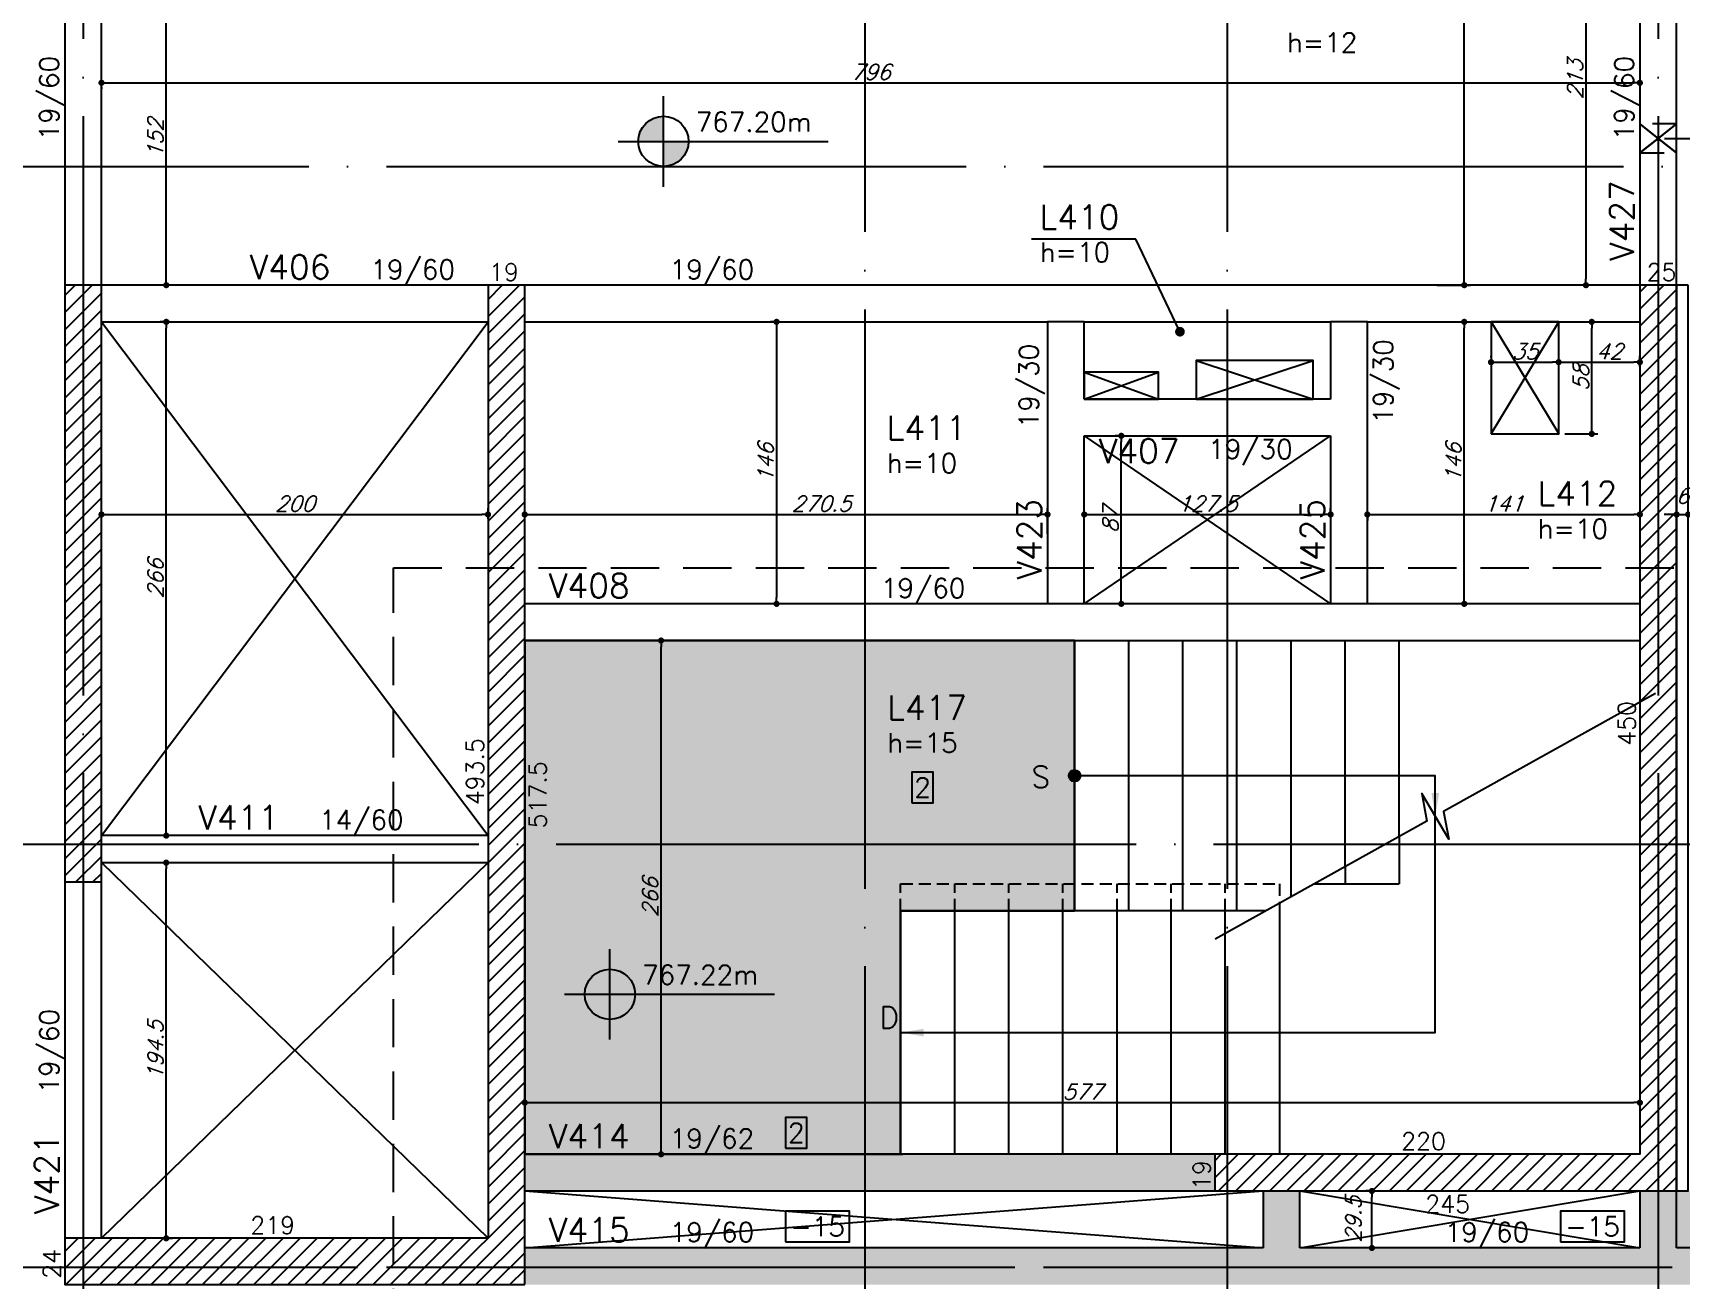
# Model space of a CAD drawing. Header units: millimetres. Extents: x -4122 to 5523, y -2094 to 2406.
# Drawn here: x -235 to 617, y -21 to 624 of the extents above; entities that cross this region are included whole.
import ezdxf
from ezdxf import colors
from ezdxf.entities.mleader import LeaderData, LeaderLine
from ezdxf.enums import TextEntityAlignment as Align
from ezdxf.math import Vec2, Vec3

# ---------------------------------------------------------------- set-up
doc = ezdxf.new("R2010")
doc.units = ezdxf.units.MM
doc.header["$LTSCALE"] = 50
for name, pattern in [('DASHED', [0.75, 0.5, -0.25]), ('EIXO', [6.8, 6, -0.4, 0, -0.4]), ('HIDDEN', [0.375, 0.25, -0.125])]:
    doc.linetypes.add(name, pattern=pattern)
for name, color, linetype in [('F-AUX', 2, 'Continuous'), ('F-AUX-RED', 1, 'Continuous'), ('F-COTAS', 106, 'Continuous'), ('F-COTAS-FUROS', 50, 'Continuous'), ('F-DESNIVEL-1', 254, 'Continuous'), ('F-EIXO', 12, 'EIXO'), ('F-ESC-PROJ', 1, 'Continuous'), ('F-ESCADAS', 2, 'Continuous'), ('F-FURO-PAREDE', 2, 'HIDDEN'), ('F-LAJES', 3, 'Continuous'), ('F-LAJES-DIM', 2, 'Continuous'), ('F-LAJES-NOME', 4, 'Continuous'), ('F-NÍVEL-PLANTA', 2, 'Continuous'), ('F-PILARES-DIM', 172, 'Continuous'), ('F-PILARES-HACH', 174, 'Continuous'), ('F-PILARES-M', 170, 'Continuous'), ('F-PILARES-S', 170, 'Continuous'), ('F-PILARES-V', 170, 'Continuous'), ('F-TEXTO', 6, 'Continuous'), ('F-TEXTO-YELLOW', 2, 'Continuous'), ('F-VIGAS', 3, 'Continuous'), ('F-VIGAS-DIM', 2, 'Continuous'), ('F-VIGAS-NOME', 4, 'Continuous'), ('F-VÃO', 1, 'Continuous')]:
    doc.layers.add(name, color=color, linetype=linetype)
doc.layers.add('F-DESNIVEL-3', color=7, linetype='Continuous', true_color=0xd5c7ff)
doc.layers.add('F-DESNIVEL-5', color=7, linetype='Continuous', true_color=0xadd6ff)
doc.styles.add('5385-ARQ-PB-BAS-PLA-TER-TORRE-A-106-TXT$0$R60-75', font='simplex.shx', dxfattribs={"height": 0.1125})
doc.styles.add('CP-TEXT-INCL', font='simplex.shx', dxfattribs={"oblique": 20})
doc.styles.add('MCP', font='simplex.shx')
doc.styles.add('ROMANS', font='simplex.shx')
doc.styles.get("Standard").update_dxf_attribs({"font": 'txt.shx'})
doc.dimstyles.new('CP-COTAS-50', dxfattribs={"dimscale": 0.64, "dimtxt": 12.5, "dimasz": 5, "dimexe": 5, "dimexo": 5, "dimgap": 2.5, "dimtad": 1, "dimdec": 1, "dimdsep": 46, "dimtxsty": 'CP-TEXT-INCL', "dimblk1": 'DOT', "dimblk2": 'DOT', "dimsah": 1, "dimcen": 9, "dimclrd": 256, "dimclre": 256, "dimclrt": 256, "dimadec": 0, "dimazin": 0, "dimtfac": 1, "dimtdec": 1, "dimtmove": 2, "dimatfit": 3, "dimldrblk": 'DOT', "dimfxl": 0, "dimtolj": 1, "dimarcsym": 0})
pattern_1 = [(45, (0, 0), (-4.419417, 4.419417), [])]

# ---------------------------------------------------------------- blocks, each defined once
blk = doc.blocks.new('*U48')
at = {"layer": 'F-LAJES-DIM', "color": 1}
blk.add_lwpolyline([(0, 0), (11, 0), (11, 16), (0, 16)], close=True, dxfattribs=at)
at = {"layer": 'F-LAJES-DIM', "style": 'MCP'}
blk.add_attdef('DIM', text='', height=10, dxfattribs=at).set_placement((5.5, 8), align=Align.MIDDLE_CENTER)
blk = doc.blocks.new('*U19')
at = {"layer": 'F-VIGAS-DIM', "color": 1}
blk.add_lwpolyline([(0, 0), (33, 0), (33, 16), (0, 16)], close=True, dxfattribs=at)
at = {"layer": 'F-VIGAS-DIM', "style": 'MCP'}
blk.add_attdef('DIM', text='', height=10, dxfattribs=at).set_placement((16.5, 8), align=Align.MIDDLE_CENTER)
blk = doc.blocks.new('*U22')
at = {"layer": 'F-VIGAS-DIM', "color": 1}
blk.add_lwpolyline([(0, 0), (11, 0), (11, 16), (0, 16)], close=True, dxfattribs=at)
at = {"layer": 'F-VIGAS-DIM', "style": 'MCP'}
blk.add_attdef('DIM', text='', height=10, dxfattribs=at).set_placement((5.5, 8), align=Align.MIDDLE_CENTER)
blk = doc.blocks.new('Nível - Planta')
at = {"layer": 'F-NÍVEL-PLANTA'}
h = blk.add_hatch(color=71, dxfattribs=at)
h.paths.add_polyline_path([(0, 0), (0, 0.26, 0.414214), (-0.26, 0)])
h.paths.add_polyline_path([(0.26, 0), (0, 0), (0, -0.26, 0.414214)])
for p, q in [((0, -0.469), (0, 0.469)), ((-0.469, 0), (1.704, 0))]:
    blk.add_line(p, q, dxfattribs=at)
blk.add_circle((0, 0), 0.26, dxfattribs=at)
at = {"layer": 'F-TEXTO', "color": 3, "style": 'MCP'}
blk.add_attdef('NÍVEL', (0.333, 0.102), '', height=0.2, dxfattribs=at)
blk = doc.blocks.new('*U32')
at = {"layer": 'F-EIXO'}
blk.add_line((0, 0), (7484.954, 0), dxfattribs=at)
at = {"layer": 'F-TEXTO', "style": 'ROMANS'}
blk.add_attdef('EIXO', text='', height=17.5, dxfattribs=at).set_placement((-28.2072, 0), align=Align.MIDDLE_CENTER)
blk = doc.blocks.new('*U28')
at = {"layer": 'F-EIXO'}
blk.add_line((0, 0), (0, -3377.88), dxfattribs=at)
at = {"layer": 'F-TEXTO', "style": 'ROMANS'}
blk.add_attdef('EIXO', text='', height=17.5, rotation=360, dxfattribs=at).set_placement((0, 28.21), align=Align.MIDDLE_CENTER)
blk = doc.blocks.new('*U29')
at = {"layer": 'F-EIXO'}
blk.add_line((0, 0), (0, -3477.88), dxfattribs=at)
at = {"layer": 'F-TEXTO', "style": 'ROMANS'}
blk.add_attdef('EIXO', text='', height=17.5, rotation=360, dxfattribs=at).set_placement((0, 28.21), align=Align.MIDDLE_CENTER)
blk = doc.blocks.new('*U26')
at = {"layer": 'F-EIXO'}
blk.add_line((0, 0), (7397, 0), dxfattribs=at)
at = {"layer": 'F-TEXTO', "style": 'ROMANS'}
blk.add_attdef('EIXO', text='', height=17.5, dxfattribs=at).set_placement((-28.2072, 0), align=Align.MIDDLE_CENTER)
blk = doc.blocks.new('*U145')
at = {"layer": 'F-VÃO'}
for p, q in [((0, 0), (35, 58)), ((0, 58), (35, 0))]:
    blk.add_line(p, q, dxfattribs=at)
at = {"layer": 'F-VÃO', "color": 3}
blk.add_lwpolyline([(0, 0), (35, 0), (35, 58), (0, 58)], close=True, dxfattribs=at)
blk = doc.blocks.new('*U148')
at = {"layer": 'F-VÃO'}
for p, q in [((0, 0), (38.5, 14)), ((0, 14), (38.5, 0))]:
    blk.add_line(p, q, dxfattribs=at)
at = {"layer": 'F-VÃO', "color": 3}
blk.add_lwpolyline([(0, 0), (38.5, 0), (38.5, 14), (0, 14)], close=True, dxfattribs=at)
blk = doc.blocks.new('_DOT')
at = {"color": 0, "linetype": 'ByBlock'}
blk.add_line((-0.5, 0), (-1, 0), dxfattribs=at)
at = {"color": 0, "linetype": 'ByBlock', "const_width": 0.5}
blk.add_lwpolyline([(-0.25, 0, 1), (0.25, 0, 1)], format="xyb", close=True, dxfattribs=at)
blk = doc.blocks.new('*D160')
at = {"layer": 'DEFPOINTS', "color": 0, "transparency": 16777216}
for p in [(519, 452.91), (554, 453.63), (554, 452.91)]:
    blk.add_point(p, dxfattribs=at)
at = {"layer": 'F-COTAS-FUROS', "lineweight": -2, "transparency": 16777216}
for p, q in [((519, 456.11), (519, 456.83)), ((522.2, 453.63), (550.8, 453.63)), ((554, 456.11), (554, 456.83))]:
    blk.add_line(p, q, dxfattribs=at)
at = {"layer": 'F-COTAS-FUROS', "lineweight": -2, "transparency": 16777216, "xscale": 3.2, "yscale": 3.2, "zscale": 3.2, "rotation": 180}
blk.add_blockref('_DOT', (519, 453.63), dxfattribs=at)
at = {"layer": 'F-COTAS-FUROS', "lineweight": -2, "transparency": 16777216, "xscale": 3.2, "yscale": 3.2, "zscale": 3.2}
blk.add_blockref('_DOT', (554, 453.63), dxfattribs=at)
at = {"layer": 'F-COTAS-FUROS', "transparency": 16777216, "insert": (536.5, 459.23), "char_height": 8, "attachment_point": 5, "style": 'CP-TEXT-INCL'}
blk.add_mtext('\\A1;35', dxfattribs=at)
blk = doc.blocks.new('*D161')
at = {"layer": 'DEFPOINTS', "color": 0, "transparency": 16777216}
for p in [(596, 453.63), (554, 448.26), (596, 448.26)]:
    blk.add_point(p, dxfattribs=at)
at = {"layer": 'F-COTAS-FUROS', "lineweight": -2, "transparency": 16777216}
for p, q in [((554, 451.46), (554, 456.83)), ((557.2, 453.63), (592.8, 453.63)), ((596, 451.46), (596, 456.83))]:
    blk.add_line(p, q, dxfattribs=at)
at = {"layer": 'F-COTAS-FUROS', "lineweight": -2, "transparency": 16777216, "xscale": 3.2, "yscale": 3.2, "zscale": 3.2, "rotation": 180}
blk.add_blockref('_DOT', (554, 453.63), dxfattribs=at)
at = {"layer": 'F-COTAS-FUROS', "lineweight": -2, "transparency": 16777216, "xscale": 3.2, "yscale": 3.2, "zscale": 3.2}
blk.add_blockref('_DOT', (596, 453.63), dxfattribs=at)
at = {"layer": 'F-COTAS-FUROS', "transparency": 16777216, "insert": (580.13, 459.23), "char_height": 8, "attachment_point": 5, "style": 'CP-TEXT-INCL'}
blk.add_mtext('\\A1;42', dxfattribs=at)
blk = doc.blocks.new('*D162')
at = {"layer": 'DEFPOINTS', "color": 0, "transparency": 16777216}
for p in [(557.45, 474.5), (571.11, 474.5), (554, 416.5)]:
    blk.add_point(p, dxfattribs=at)
at = {"layer": 'F-COTAS-FUROS', "lineweight": -2, "transparency": 16777216}
for p, q in [((560.65, 474.5), (574.31, 474.5)), ((571.11, 419.7), (571.11, 471.3)), ((557.2, 416.5), (574.31, 416.5))]:
    blk.add_line(p, q, dxfattribs=at)
at = {"layer": 'F-COTAS-FUROS', "lineweight": -2, "transparency": 16777216, "xscale": 3.2, "yscale": 3.2, "zscale": 3.2}
for p, rotation in [((571.11, 474.5), 90), ((571.11, 416.5), 270)]:
    blk.add_blockref('_DOT', p, dxfattribs=dict(at, rotation=rotation))
at = {"layer": 'F-COTAS-FUROS', "transparency": 16777216, "insert": (565.51, 445.5), "char_height": 8, "attachment_point": 5, "rotation": 90, "style": 'CP-TEXT-INCL'}
blk.add_mtext('\\A1;58', dxfattribs=at)
blk = doc.blocks.new('*D173')
at = {"layer": 'DEFPOINTS', "color": 0, "transparency": 16777216}
for p in [(581, 706.5), (568.1, 493.5), (573.07, 493.5)]:
    blk.add_point(p, dxfattribs=at)
at = {"layer": 'F-COTAS-FUROS', "lineweight": -2, "transparency": 16777216}
for p, q in [((577.8, 706.5), (564.9, 706.5)), ((568.1, 703.3), (568.1, 496.7)), ((569.87, 493.5), (564.9, 493.5))]:
    blk.add_line(p, q, dxfattribs=at)
at = {"layer": 'F-COTAS-FUROS', "lineweight": -2, "transparency": 16777216, "xscale": 3.2, "yscale": 3.2, "zscale": 3.2}
for p, rotation in [((568.1, 706.5), 90), ((568.1, 493.5), 270)]:
    blk.add_blockref('_DOT', p, dxfattribs=dict(at, rotation=rotation))
at = {"layer": 'F-COTAS-FUROS', "transparency": 16777216, "insert": (562.5, 600), "char_height": 8, "attachment_point": 5, "rotation": 90, "style": 'CP-TEXT-INCL'}
blk.add_mtext('\\A1;213', dxfattribs=at)
blk = doc.blocks.new('*D271')
at = {"layer": 'DEFPOINTS', "color": 0, "transparency": 16777216}
for p in [(-200, 599.24), (596, 599.24), (596, 598.28)]:
    blk.add_point(p, dxfattribs=at)
at = {"layer": 'F-COTAS', "lineweight": -2, "transparency": 16777216}
for p, q in [((-196.8, 598.28), (592.8, 598.28)), ((-200, 596.04), (-200, 595.08)), ((596, 596.04), (596, 595.08))]:
    blk.add_line(p, q, dxfattribs=at)
at = {"layer": 'F-COTAS', "lineweight": -2, "transparency": 16777216, "xscale": 3.2, "yscale": 3.2, "zscale": 3.2, "rotation": 180}
blk.add_blockref('_DOT', (-200, 598.28), dxfattribs=at)
at = {"layer": 'F-COTAS', "lineweight": -2, "transparency": 16777216, "xscale": 3.2, "yscale": 3.2, "zscale": 3.2}
blk.add_blockref('_DOT', (596, 598.28), dxfattribs=at)
at = {"layer": 'F-COTAS', "transparency": 16777216, "insert": (198, 603.88), "char_height": 8, "attachment_point": 5, "style": 'CP-TEXT-INCL'}
blk.add_mtext('\\A1;796', dxfattribs=at)
blk = doc.blocks.new('*D274')
at = {"layer": 'DEFPOINTS', "color": 0, "transparency": 16777216}
for p in [(-172.16, 194.5), (-166.5, 194.5), (-168.18, 0)]:
    blk.add_point(p, dxfattribs=at)
at = {"layer": 'F-COTAS', "lineweight": -2, "transparency": 16777216}
for p, q in [((-168.96, 194.5), (-163.3, 194.5)), ((-166.5, 3.2), (-166.5, 191.3)), ((-164.98, 0), (-163.3, 0))]:
    blk.add_line(p, q, dxfattribs=at)
at = {"layer": 'F-COTAS', "lineweight": -2, "transparency": 16777216, "xscale": 3.2, "yscale": 3.2, "zscale": 3.2}
for p, rotation in [((-166.5, 194.5), 90), ((-166.5, 0), 270)]:
    blk.add_blockref('_DOT', p, dxfattribs=dict(at, rotation=rotation))
at = {"layer": 'F-COTAS', "transparency": 16777216, "insert": (-172.1, 97.25), "char_height": 8, "attachment_point": 5, "rotation": 90, "style": 'CP-TEXT-INCL'}
blk.add_mtext('\\A1;194.5', dxfattribs=at)
blk = doc.blocks.new('*D275')
at = {"layer": 'DEFPOINTS', "color": 0, "transparency": 16777216}
for p in [(-166.5, 474.5), (-161.51, 474.5), (-161.51, 208.5)]:
    blk.add_point(p, dxfattribs=at)
at = {"layer": 'F-COTAS', "lineweight": -2, "transparency": 16777216}
for p, q in [((-164.71, 474.5), (-169.7, 474.5)), ((-166.5, 211.7), (-166.5, 471.3)), ((-164.71, 208.5), (-169.7, 208.5))]:
    blk.add_line(p, q, dxfattribs=at)
at = {"layer": 'F-COTAS', "lineweight": -2, "transparency": 16777216, "xscale": 3.2, "yscale": 3.2, "zscale": 3.2}
for p, rotation in [((-166.5, 474.5), 90), ((-166.5, 208.5), 270)]:
    blk.add_blockref('_DOT', p, dxfattribs=dict(at, rotation=rotation))
at = {"layer": 'F-COTAS', "transparency": 16777216, "insert": (-172.1, 341.5), "char_height": 8, "attachment_point": 5, "rotation": 90, "style": 'CP-TEXT-INCL'}
blk.add_mtext('\\A1;266', dxfattribs=at)
blk = doc.blocks.new('*D276')
at = {"layer": 'DEFPOINTS', "color": 0, "transparency": 16777216}
for p in [(-166.5, 645.5), (-157.01, 645.5), (-157.01, 493.5)]:
    blk.add_point(p, dxfattribs=at)
at = {"layer": 'F-COTAS', "lineweight": -2, "transparency": 16777216}
for p, q in [((-160.21, 645.5), (-169.7, 645.5)), ((-166.5, 496.7), (-166.5, 642.3)), ((-160.21, 493.5), (-169.7, 493.5))]:
    blk.add_line(p, q, dxfattribs=at)
at = {"layer": 'F-COTAS', "lineweight": -2, "transparency": 16777216, "xscale": 3.2, "yscale": 3.2, "zscale": 3.2}
for p, rotation in [((-166.5, 645.5), 90), ((-166.5, 493.5), 270)]:
    blk.add_blockref('_DOT', p, dxfattribs=dict(at, rotation=rotation))
at = {"layer": 'F-COTAS', "transparency": 16777216, "insert": (-172.1, 569.5), "char_height": 8, "attachment_point": 5, "rotation": 90, "style": 'CP-TEXT-INCL'}
blk.add_mtext('\\A1;152', dxfattribs=at)
blk = doc.blocks.new('*D281')
at = {"layer": 'DEFPOINTS', "color": 0, "transparency": 16777216}
for p in [(505.13, 864.5), (505.93, 864.5), (487.68, 493.5)]:
    blk.add_point(p, dxfattribs=at)
at = {"layer": 'F-COTAS', "lineweight": -2, "transparency": 16777216}
for p, q in [((502.73, 864.5), (501.93, 864.5)), ((505.13, 496.7), (505.13, 861.3)), ((490.88, 493.5), (508.33, 493.5))]:
    blk.add_line(p, q, dxfattribs=at)
at = {"layer": 'F-COTAS', "lineweight": -2, "transparency": 16777216, "xscale": 3.2, "yscale": 3.2, "zscale": 3.2}
for p, rotation in [((505.13, 864.5), 90), ((505.13, 493.5), 270)]:
    blk.add_blockref('_DOT', p, dxfattribs=dict(at, rotation=rotation))
at = {"layer": 'F-COTAS', "transparency": 16777216, "insert": (499.53, 679), "char_height": 8, "attachment_point": 5, "rotation": 90, "style": 'CP-TEXT-INCL'}
blk.add_mtext('\\A1;371', dxfattribs=at)
blk = doc.blocks.new('*D282')
at = {"layer": 'DEFPOINTS', "color": 0, "transparency": 16777216}
for p in [(505.13, 474.5), (505.13, 474.5), (505.13, 328.5)]:
    blk.add_point(p, dxfattribs=at)
at = {"layer": 'F-COTAS', "lineweight": -2, "transparency": 16777216}
blk.add_line((505.13, 331.7), (505.13, 471.3), dxfattribs=at)
at = {"layer": 'F-COTAS', "lineweight": -2, "transparency": 16777216, "xscale": 3.2, "yscale": 3.2, "zscale": 3.2}
for p, rotation in [((505.13, 474.5), 90), ((505.13, 328.5), 270)]:
    blk.add_blockref('_DOT', p, dxfattribs=dict(at, rotation=rotation))
at = {"layer": 'F-COTAS', "transparency": 16777216, "insert": (499.53, 401.5), "char_height": 8, "attachment_point": 5, "rotation": 90, "style": 'CP-TEXT-INCL'}
blk.add_mtext('\\A1;146', dxfattribs=at)
blk = doc.blocks.new('*D283')
at = {"layer": 'DEFPOINTS', "color": 0, "transparency": 16777216}
for p in [(457.35, 24.5), (461.56, 24.5), (461.56, -5)]:
    blk.add_point(p, dxfattribs=at)
at = {"layer": 'F-COTAS', "lineweight": -2, "transparency": 16777216}
for p, q in [((458.36, 24.5), (454.15, 24.5)), ((457.35, -1.8), (457.35, 21.3)), ((458.36, -5), (454.15, -5))]:
    blk.add_line(p, q, dxfattribs=at)
at = {"layer": 'F-COTAS', "lineweight": -2, "transparency": 16777216, "xscale": 3.2, "yscale": 3.2, "zscale": 3.2}
for p, rotation in [((457.35, 24.5), 90), ((457.35, -5), 270)]:
    blk.add_blockref('_DOT', p, dxfattribs=dict(at, rotation=rotation))
at = {"layer": 'F-COTAS', "transparency": 16777216, "insert": (447.75, 9.75), "char_height": 8, "attachment_point": 5, "rotation": 90, "style": 'CP-TEXT-INCL'}
blk.add_mtext('\\A1;29.5', dxfattribs=at)
blk = doc.blocks.new('*D287')
at = {"layer": 'DEFPOINTS', "color": 0, "transparency": 16777216}
for p in [(-200, 369.36), (0, 374.77), (0, 369.36)]:
    blk.add_point(p, dxfattribs=at)
at = {"layer": 'F-COTAS', "lineweight": -2, "transparency": 16777216}
for p, q in [((-200, 372.56), (-200, 377.97)), ((0, 372.56), (0, 377.97)), ((-196.8, 374.77), (-3.2, 374.77))]:
    blk.add_line(p, q, dxfattribs=at)
at = {"layer": 'F-COTAS', "lineweight": -2, "transparency": 16777216, "xscale": 3.2, "yscale": 3.2, "zscale": 3.2, "rotation": 180}
blk.add_blockref('_DOT', (-200, 374.77), dxfattribs=at)
at = {"layer": 'F-COTAS', "lineweight": -2, "transparency": 16777216, "xscale": 3.2, "yscale": 3.2, "zscale": 3.2}
blk.add_blockref('_DOT', (0, 374.77), dxfattribs=at)
at = {"layer": 'F-COTAS', "transparency": 16777216, "insert": (-100, 380.37), "char_height": 8, "attachment_point": 5, "style": 'CP-TEXT-INCL'}
blk.add_mtext('\\A1;200', dxfattribs=at)
blk = doc.blocks.new('*D288')
at = {"layer": 'DEFPOINTS', "color": 0, "transparency": 16777216}
for p in [(289.5, 374.77), (19, 361.63), (289.5, 361.63)]:
    blk.add_point(p, dxfattribs=at)
at = {"layer": 'F-COTAS', "lineweight": -2, "transparency": 16777216}
for p, q in [((19, 364.83), (19, 377.97)), ((289.5, 364.83), (289.5, 377.97)), ((22.2, 374.77), (286.3, 374.77))]:
    blk.add_line(p, q, dxfattribs=at)
at = {"layer": 'F-COTAS', "lineweight": -2, "transparency": 16777216, "xscale": 3.2, "yscale": 3.2, "zscale": 3.2, "rotation": 180}
blk.add_blockref('_DOT', (19, 374.77), dxfattribs=at)
at = {"layer": 'F-COTAS', "lineweight": -2, "transparency": 16777216, "xscale": 3.2, "yscale": 3.2, "zscale": 3.2}
blk.add_blockref('_DOT', (289.5, 374.77), dxfattribs=at)
at = {"layer": 'F-COTAS', "transparency": 16777216, "insert": (172.47, 380.37), "char_height": 8, "attachment_point": 5, "style": 'CP-TEXT-INCL'}
blk.add_mtext('\\A1;270.5', dxfattribs=at)
blk = doc.blocks.new('*D289')
at = {"layer": 'DEFPOINTS', "color": 0, "transparency": 16777216}
for p in [(308.5, 372), (436, 374.77), (436, 372)]:
    blk.add_point(p, dxfattribs=at)
at = {"layer": 'F-COTAS', "lineweight": -2, "transparency": 16777216}
for p, q in [((308.5, 375.2), (308.5, 377.97)), ((436, 375.2), (436, 377.97)), ((311.7, 374.77), (432.8, 374.77))]:
    blk.add_line(p, q, dxfattribs=at)
at = {"layer": 'F-COTAS', "lineweight": -2, "transparency": 16777216, "xscale": 3.2, "yscale": 3.2, "zscale": 3.2, "rotation": 180}
blk.add_blockref('_DOT', (308.5, 374.77), dxfattribs=at)
at = {"layer": 'F-COTAS', "lineweight": -2, "transparency": 16777216, "xscale": 3.2, "yscale": 3.2, "zscale": 3.2}
blk.add_blockref('_DOT', (436, 374.77), dxfattribs=at)
at = {"layer": 'F-COTAS', "transparency": 16777216, "insert": (372.25, 380.37), "char_height": 8, "attachment_point": 5, "style": 'CP-TEXT-INCL'}
blk.add_mtext('\\A1;127.5', dxfattribs=at)
blk = doc.blocks.new('*D290')
at = {"layer": 'DEFPOINTS', "color": 0, "transparency": 16777216}
for p in [(455, 376.75), (596, 376.75), (596, 374.77)]:
    blk.add_point(p, dxfattribs=at)
at = {"layer": 'F-COTAS', "lineweight": -2, "transparency": 16777216}
for p, q in [((455, 373.55), (455, 371.57)), ((458.2, 374.77), (592.8, 374.77)), ((596, 373.55), (596, 371.57))]:
    blk.add_line(p, q, dxfattribs=at)
at = {"layer": 'F-COTAS', "lineweight": -2, "transparency": 16777216, "xscale": 3.2, "yscale": 3.2, "zscale": 3.2, "rotation": 180}
blk.add_blockref('_DOT', (455, 374.77), dxfattribs=at)
at = {"layer": 'F-COTAS', "lineweight": -2, "transparency": 16777216, "xscale": 3.2, "yscale": 3.2, "zscale": 3.2}
blk.add_blockref('_DOT', (596, 374.77), dxfattribs=at)
at = {"layer": 'F-COTAS', "transparency": 16777216, "insert": (525.5, 380.37), "char_height": 8, "attachment_point": 5, "style": 'CP-TEXT-INCL'}
blk.add_mtext('\\A1;141', dxfattribs=at)
blk = doc.blocks.new('*D291')
at = {"layer": 'DEFPOINTS', "color": 0, "transparency": 16777216}
for p in [(327.67, 415.5), (329.05, 415.5), (329.05, 328.5)]:
    blk.add_point(p, dxfattribs=at)
at = {"layer": 'F-COTAS', "lineweight": -2, "transparency": 16777216}
for p, q in [((325.85, 415.5), (324.47, 415.5)), ((327.67, 331.7), (327.67, 412.3)), ((325.85, 328.5), (324.47, 328.5))]:
    blk.add_line(p, q, dxfattribs=at)
at = {"layer": 'F-COTAS', "lineweight": -2, "transparency": 16777216, "xscale": 3.2, "yscale": 3.2, "zscale": 3.2}
for p, rotation in [((327.67, 415.5), 90), ((327.67, 328.5), 270)]:
    blk.add_blockref('_DOT', p, dxfattribs=dict(at, rotation=rotation))
at = {"layer": 'F-COTAS', "transparency": 16777216, "insert": (322.07, 372), "char_height": 8, "attachment_point": 5, "rotation": 90, "style": 'CP-TEXT-INCL'}
blk.add_mtext('\\A1;87', dxfattribs=at)
blk = doc.blocks.new('*D294')
at = {"layer": 'DEFPOINTS', "color": 0, "transparency": 16777216}
for p in [(154.25, 474.5), (149.29, 328.5), (154.25, 328.5)]:
    blk.add_point(p, dxfattribs=at)
at = {"layer": 'F-COTAS', "lineweight": -2, "transparency": 16777216}
for p, q in [((151.05, 474.5), (146.09, 474.5)), ((149.29, 471.3), (149.29, 331.7)), ((151.05, 328.5), (146.09, 328.5))]:
    blk.add_line(p, q, dxfattribs=at)
at = {"layer": 'F-COTAS', "lineweight": -2, "transparency": 16777216, "xscale": 3.2, "yscale": 3.2, "zscale": 3.2}
for p, rotation in [((149.29, 474.5), 90), ((149.29, 328.5), 270)]:
    blk.add_blockref('_DOT', p, dxfattribs=dict(at, rotation=rotation))
at = {"layer": 'F-COTAS', "transparency": 16777216, "insert": (143.69, 401.5), "char_height": 8, "attachment_point": 5, "rotation": 90, "style": 'CP-TEXT-INCL'}
blk.add_mtext('\\A1;146', dxfattribs=at)
blk = doc.blocks.new('*D300')
at = {"layer": 'DEFPOINTS', "color": 0, "transparency": 16777216}
for p in [(615, 374.45), (621, 374.77), (621, 374.45)]:
    blk.add_point(p, dxfattribs=at)
at = {"layer": 'F-COTAS', "lineweight": -2, "transparency": 16777216}
for p, q in [((615, 377.65), (615, 377.97)), ((621, 377.65), (621, 377.97)), ((611.8, 374.77), (608.6, 374.77)), ((615, 374.77), (621, 374.77)), ((624.2, 374.77), (627.4, 374.77))]:
    blk.add_line(p, q, dxfattribs=at)
at = {"layer": 'F-COTAS', "lineweight": -2, "transparency": 16777216, "xscale": 3.2, "yscale": 3.2, "zscale": 3.2}
blk.add_blockref('_DOT', (615, 374.77), dxfattribs=at)
at = {"layer": 'F-COTAS', "lineweight": -2, "transparency": 16777216, "xscale": 3.2, "yscale": 3.2, "zscale": 3.2, "rotation": 180}
blk.add_blockref('_DOT', (621, 374.77), dxfattribs=at)
at = {"layer": 'F-COTAS', "transparency": 16777216, "insert": (618, 384.37), "char_height": 8, "attachment_point": 5, "style": 'CP-TEXT-INCL'}
blk.add_mtext('\\A1;6', dxfattribs=at)
blk = doc.blocks.new('*U335')
at = {"layer": 'F-VÃO'}
for p, q in [((0, 0), (60.5, 20)), ((0, 20), (60.5, 0))]:
    blk.add_line(p, q, dxfattribs=at)
at = {"layer": 'F-VÃO', "color": 3}
blk.add_lwpolyline([(0, 0), (60.5, 0), (60.5, 20), (0, 20)], close=True, dxfattribs=at)
blk = doc.blocks.new('*D352')
at = {"layer": 'DEFPOINTS', "color": 0, "transparency": 16777216}
for p in [(605.5, 569.5), (642.6, 493.5), (657.65, 493.5)]:
    blk.add_point(p, dxfattribs=at)
at = {"layer": 'F-COTAS-FUROS', "lineweight": -2, "transparency": 16777216}
for p, q in [((608.7, 569.5), (660.85, 569.5)), ((657.65, 566.3), (657.65, 496.7)), ((645.8, 493.5), (660.85, 493.5))]:
    blk.add_line(p, q, dxfattribs=at)
at = {"layer": 'F-COTAS-FUROS', "lineweight": -2, "transparency": 16777216, "xscale": 3.2, "yscale": 3.2, "zscale": 3.2}
for p, rotation in [((657.65, 569.5), 90), ((657.65, 493.5), 270)]:
    blk.add_blockref('_DOT', p, dxfattribs=dict(at, rotation=rotation))
at = {"layer": 'F-COTAS-FUROS', "transparency": 16777216, "insert": (652.05, 531.5), "char_height": 8, "attachment_point": 5, "rotation": 90, "style": 'CP-TEXT-INCL'}
blk.add_mtext('\\A1;76', dxfattribs=at)
blk = doc.blocks.new('*D353')
at = {"layer": 'DEFPOINTS', "color": 0, "transparency": 16777216}
for p in [(89.55, 309.5), (89.55, 309.5), (89.55, 43.5)]:
    blk.add_point(p, dxfattribs=at)
at = {"layer": 'F-COTAS', "lineweight": -2, "transparency": 16777216}
blk.add_line((89.55, 46.7), (89.55, 306.3), dxfattribs=at)
at = {"layer": 'F-COTAS', "lineweight": -2, "transparency": 16777216, "xscale": 3.2, "yscale": 3.2, "zscale": 3.2}
for p, rotation in [((89.55, 309.5), 90), ((89.55, 43.5), 270)]:
    blk.add_blockref('_DOT', p, dxfattribs=dict(at, rotation=rotation))
at = {"layer": 'F-COTAS', "transparency": 16777216, "insert": (83.95, 176.5), "char_height": 8, "attachment_point": 5, "rotation": 90, "style": 'CP-TEXT-INCL'}
blk.add_mtext('\\A1;266', dxfattribs=at)
blk = doc.blocks.new('*D354')
at = {"layer": 'DEFPOINTS', "color": 0, "transparency": 16777216}
for p in [(19, 74.24), (596, 74.24), (596, 70.23)]:
    blk.add_point(p, dxfattribs=at)
at = {"layer": 'F-COTAS', "lineweight": -2, "transparency": 16777216}
for p, q in [((19, 71.04), (19, 67.03)), ((22.2, 70.23), (592.8, 70.23)), ((596, 71.04), (596, 67.03))]:
    blk.add_line(p, q, dxfattribs=at)
at = {"layer": 'F-COTAS', "lineweight": -2, "transparency": 16777216, "xscale": 3.2, "yscale": 3.2, "zscale": 3.2, "rotation": 180}
blk.add_blockref('_DOT', (19, 70.23), dxfattribs=at)
at = {"layer": 'F-COTAS', "lineweight": -2, "transparency": 16777216, "xscale": 3.2, "yscale": 3.2, "zscale": 3.2}
blk.add_blockref('_DOT', (596, 70.23), dxfattribs=at)
at = {"layer": 'F-COTAS', "transparency": 16777216, "insert": (307.5, 75.83), "char_height": 8, "attachment_point": 5, "style": 'CP-TEXT-INCL'}
blk.add_mtext('\\A1;577', dxfattribs=at)
blk = doc.blocks.new('A$C17F06F62')
at = {"layer": 'F-AUX'}
h = blk.add_hatch(color=1, dxfattribs=at)
edge = h.paths.add_edge_path()
edge.add_arc((-72.5, 205.5), 3, 0, 360)
at = {"layer": 'F-AUX', "color": 1}
for points in [[(228.03, 248.11), (118.46, 187.04), (121.09, 172.66), (107.21, 196.37), (109.83, 181.98), (0.26, 120.91)], [(-162.5, 72.5), (114.15, 72.5), (114.15, 205.5), (-72.5, 205.5)]]:
    blk.add_lwpolyline(points, dxfattribs=at)
blk.add_circle((-72.5, 205.5), 3, dxfattribs=at)
for points in [[(112.15, 196.51), (114.15, 184.51), (116.15, 196.51)], [(-150.5, 70.5), (-162.5, 72.5), (-150.5, 74.5)]]:
    blk.add_solid(points, dxfattribs=at)
at = {"layer": 'F-ESC-PROJ', "linetype": 'DASHED', "ltscale": 0.25}
for p, q in [((-134.5, 149.5), (33.5, 149.5)), ((33.5, 149.5), (33.5, 139.44))]:
    blk.add_line(p, q, dxfattribs=at)
for points in [[(-162.5, 135.5), (-162.5, 149.5)], [(-162.5, 149.5), (-134.5, 149.5)], [(-134.5, 135.5), (-134.5, 149.5)], [(-106.5, 135.5), (-106.5, 149.5)], [(-78.5, 135.5), (-78.5, 149.5)], [(-50.5, 135.5), (-50.5, 149.5)], [(-22.5, 135.5), (-22.5, 149.5)], [(5.5, 135.5), (5.5, 149.5)]]:
    blk.add_lwpolyline(points, dxfattribs=at)
at = {"layer": 'F-ESCADAS', "linetype": 'Continuous'}
for p, q in [((-72.5, 135.5), (-72.5, 275.5)), ((-44.5, 135.5), (-44.5, 275.5)), ((-16.5, 135.5), (-16.5, 275.5)), ((11.5, 135.5), (11.5, 275.5)), ((39.5, 142.78), (39.5, 275.5)), ((67.5, 158.39), (67.5, 275.5)), ((95.5, 174), (95.5, 275.5))]:
    blk.add_line(p, q, dxfattribs=at)
for points in [[(95.5, 174), (95.5, 149.5)], [(67.5, 158.39), (67.5, 149.5)], [(51.55, 149.5), (95.5, 149.5)], [(33.5, 139.44), (33.5, 9.5)], [(-162.5, 9.5), (-162.5, 135.5)], [(26.43, 135.5), (-161.4, 135.5)], [(-134.5, 9.5), (-134.5, 135.5)], [(-106.5, 9.5), (-106.5, 135.5)], [(-78.5, 9.5), (-78.5, 135.5)], [(-50.5, 9.5), (-50.5, 135.5)], [(-22.5, 9.5), (-22.5, 135.5)], [(5.5, 9.5), (5.5, 135.5)]]:
    blk.add_lwpolyline(points, dxfattribs=at)
at = {"layer": 'F-TEXTO-YELLOW', "char_height": 11.25, "width": 61.3796, "style": '5385-ARQ-PB-BAS-PLA-TER-TORRE-A-106-TXT$0$R60-75'}
for s, insert, attachment_point in [('S', (-94.82, 210.53), 1), ('D', (-163.4, 85.95), 3)]:
    blk.add_mtext(s, dxfattribs=dict(at, insert=insert, attachment_point=attachment_point))

msp = doc.modelspace()

# ---------------------------------------------------------------- hatches: boundary and pattern name
at = {"layer": 'F-DESNIVEL-3', "linetype": 'Continuous'}
h = msp.add_hatch(color=256, dxfattribs=at)
h.dxf.hatch_style = 1
h.paths.add_polyline_path([(213.509, 169.5), (303.5, 169.5), (303.5, 309.5), (299, 309.5), (19, 309.5), (19, 43.5), (213.491, 43.5)])
at = {"layer": 'F-PILARES-HACH', "linetype": 'Continuous'}
h = msp.add_hatch(dxfattribs=at)
h.set_pattern_fill('ANSI31', color=256, scale=50, style=0)
h.set_pattern_definition(pattern_1)
h.paths.add_polyline_path([(-219, 184.5), (-200, 184.5), (-200, 493.5), (-219, 493.5)], flags=16)
h = msp.add_hatch(dxfattribs=at)
h.set_pattern_fill('ANSI31', color=256, scale=50, style=0)
h.set_pattern_definition(pattern_1)
h.paths.add_polyline_path([(19, -24), (19, 493.5), (0, 493.5), (0, 0), (-219, 0), (-219, -24)], flags=16)
h = msp.add_hatch(dxfattribs=at)
h.set_pattern_fill('ANSI31', color=256, scale=50, style=0)
h.set_pattern_definition(pattern_1)
h.paths.add_polyline_path([(615, 24.5), (615, 493.5), (596, 493.5), (596, 43.5), (376, 43.5), (376, 24.5)], flags=16)

# ---------------------------------------------------------------- linework, layer by layer
at = {"layer": 'F-AUX-RED', "color": 4, "linetype": 'DASHED'}
msp.add_lwpolyline([(-48.962, 347.176), (677.224, 347.176), (677.224, -51.113), (-48.962, -51.113)], close=True, dxfattribs=at)
at = {"layer": 'F-DESNIVEL-1'}
msp.add_lwpolyline([(213.5, 43.5), (213.5, 169.5), (303.5, 169.5), (303.5, 309.5), (19, 309.5), (19, 43.5), (214.6, 43.5)], dxfattribs=at)
at = {"layer": 'F-DESNIVEL-3', "linetype": 'Continuous'}
for points in [[(19, 43.5), (19, 309.5), (19, 43.5)], [(19, 309.5), (299, 309.5), (19, 309.5)], [(299, 309.5), (300.5, 309.5), (299, 309.5)], [(19.1, 43.5), (19.1, 24.5), (375.9, 24.5)], [(19.1, 43.5), (375.9, 24.5), (375.9, 43.5)], [(19.1, 43.5), (375.9, 43.5), (19.1, 43.5)]]:
    msp.add_solid(points, dxfattribs=at)
at = {"layer": 'F-DESNIVEL-5', "linetype": 'Continuous'}
for points in [[(420, -5), (420, 24.4), (401, 24.4)], [(420, -5), (401, 24.4), (401, -5)], [(615, -5), (615, 24.4), (596, 24.4)], [(615, -5), (596, 24.4), (596, -5)], [(615, 24.5), (615, -5), (621, 24.5)], [(615, 24.5), (621, 24.5), (615, 24.5)], [(615, -5), (1257.5, -5), (621, 24.5)], [(615, -5), (621, 24.5), (615, -5)], [(420, -24), (420, -5), (19.1, -5)], [(420, -24), (19.1, -5), (19.1, -24)], [(420, -5), (401, -5), (420, -5)], [(420, -24), (615, -24), (615, -5)], [(420, -24), (615, -5), (420, -5)], [(420, -24), (420, -5), (420, -24)], [(615, -5), (596, -5), (615, -5)], [(615, -24), (1257.5, -24), (1257.5, -5)], [(615, -24), (1257.5, -5), (615, -5)], [(615, -24), (615, -5), (615, -24)]]:
    msp.add_solid(points, dxfattribs=at)
at = {"layer": 'F-EIXO'}
msp.add_line((-3768.53, -15), (3691.239, -15), dxfattribs=at)
at = {"layer": 'F-FURO-PAREDE'}
msp.add_lwpolyline([(605.5, 569.5), (615, 562), (615, 577), (605.5, 569.5), (615, 577), (596, 577), (605.5, 569.5), (596, 577), (596, 562), (605.5, 569.5), (596, 562), (615, 562), (605.5, 569.5)], dxfattribs=at)
at = {"layer": 'F-LAJES'}
msp.add_lwpolyline([(19, 43.5), (19, 309.5), (303.5, 309.5), (303.5, 169.5), (213.5, 169.5), (213.5, 43.5), (19, 43.5)], dxfattribs=at)
at = {"layer": 'F-PILARES-M', "linetype": 'Continuous'}
msp.add_lwpolyline([(621, 493.5), (615, 493.5), (615, 24.5), (621, 24.5), (621, 493.5)], dxfattribs=at)
at = {"layer": 'F-PILARES-S', "linetype": 'Continuous'}
for points in [[(-219, 184.5), (-200, 184.5), (-200, 493.5), (-219, 493.5), (-219, 184.5)], [(19, -24), (19, 493.5), (0, 493.5), (0, 0), (-219, 0), (-219, -24), (19, -24)]]:
    msp.add_lwpolyline(points, dxfattribs=at)
at = {"layer": 'F-PILARES-V', "linetype": 'Continuous'}
msp.add_lwpolyline([(615, 24.5), (615, 493.5), (596, 493.5), (596, 43.5), (376, 43.5), (376, 24.5), (615, 24.5)], dxfattribs=at)
at = {"layer": 'F-VIGAS'}
for points in [[(-219, 645.5), (-219, 493.5)], [(-200, 493.5), (-200, 645.5)], [(596, 645.5), (596, 493.5)], [(615, 493.5), (615, 645.5)], [(0, 493.5), (-200, 493.5)], [(299, 493.5), (19, 493.5)], [(445.5, 493.5), (299, 493.5)], [(596, 493.5), (445.5, 493.5)], [(-200, 474.5), (0, 474.5)], [(19, 474.5), (289.5, 474.5)], [(289.5, 474.5), (289.5, 425)], [(308.5, 474.5), (289.5, 474.5)], [(308.5, 474.5), (436, 474.5)], [(308.5, 434.5), (308.5, 474.5)], [(436, 474.5), (436, 434.5)], [(455, 474.5), (436, 474.5)], [(455, 474.5), (596, 474.5)], [(455, 425), (455, 474.5)], [(436, 434.5), (308.5, 434.5)], [(289.5, 425), (289.5, 328.5)], [(455, 328.5), (455, 425)], [(308.5, 415.5), (436, 415.5)], [(308.5, 328.5), (308.5, 415.5)], [(436, 415.5), (436, 328.5)], [(289.5, 328.5), (19, 328.5)], [(308.5, 328.5), (289.5, 328.5)], [(436, 328.5), (308.5, 328.5)], [(455, 328.5), (436, 328.5)], [(596, 328.5), (455, 328.5)], [(19, 309.5), (299, 309.5)], [(299, 309.5), (445.5, 309.5)], [(445.5, 309.5), (596, 309.5)], [(0, 208.5), (-200, 208.5)], [(-200, 194.5), (0, 194.5)], [(-219, 184.5), (-219, 0)], [(-200, 0), (-200, 184.5)], [(376, 43.5), (19, 43.5)], [(19, 24.5), (376, 24.5)], [(401, 24.5), (401, -5)], [(420, -5), (420, 24.5)], [(596, 24.5), (596, -5)], [(615, -5), (615, 24.5)], [(401, -5), (19, -5)], [(596, -5), (420, -5)], [(1257.5, -5), (615, -5)]]:
    msp.add_lwpolyline(points, dxfattribs=at)
at = {"layer": 'F-VÃO'}
for p, q in [((-200, 208.5), (0, 474.5)), ((-200, 474.5), (0, 208.5)), ((308.5, 328.5), (436, 415.5)), ((308.5, 415.5), (436, 328.5)), ((-200, 0), (0, 194.5)), ((-200, 194.5), (0, 0)), ((19, -5), (401, 24.5)), ((19, 24.5), (401, -5)), ((420, -5), (596, 24.5)), ((420, 24.5), (596, -5))]:
    msp.add_line(p, q, dxfattribs=at)

# ---------------------------------------------------------------- block references
at = {"layer": 'F-COTAS'}
msp.add_blockref('A$C17F06F62', (376, 34), dxfattribs=at)
at = {"layer": 'F-EIXO', "linetype": 'Continuous'}
for name, p in [('*U29', (-209.5, 1941.357)), ('*U29', (605.5, 1941.357)), ('*U28', (195, 1841.357)), ('*U28', (382.5, 1841.357)), ('*U32', (-3793.715, 555)), ('*U26', (-3705.761, 204)), ('*U32', (-3793.715, -15))]:
    msp.add_blockref(name, p, dxfattribs=at)
at = {"layer": 'F-LAJES-DIM', "linetype": 'Continuous'}
msp.add_blockref('*U48', (219.374, 225.417), dxfattribs=at).add_auto_attribs({'DIM': '2'})
at = {"layer": 'F-NÍVEL-PLANTA', "linetype": 'Continuous', "xscale": 50, "yscale": 50, "zscale": 50}
for p, values in [((90.77, 567.939), {'NÍVEL': '767.20m'}), ((63.06, 126.314), {'NÍVEL': '767.22m'})]:
    msp.add_blockref('Nível - Planta', p, dxfattribs=at).add_auto_attribs(values)
at = {"layer": 'F-VIGAS-DIM', "linetype": 'Continuous'}
for name, p, values in [('*U22', (154, 46.625), {'DIM': '2'}), ('*U19', (154, -1.875), {'DIM': '-15'}), ('*U19', (555, -1.875), {'DIM': '-15'})]:
    msp.add_blockref(name, p, dxfattribs=at).add_auto_attribs(values)
at = {"layer": 'F-VÃO'}
for name, p in [('*U145', (519, 416.5)), ('*U335', (366.5, 434.5)), ('*U148', (308.5, 434.5))]:
    msp.add_blockref(name, p, dxfattribs=at)

# ---------------------------------------------------------------- texts
at = {"layer": 'F-LAJES-DIM', "linetype": 'Continuous', "style": 'MCP'}
for s, p in [('h=12', (413.401, 614.081)), ('h=10', (285.455, 505.52)), ('h=10', (206.336, 396.339)), ('h=10', (543.103, 362.37)), ('h=15', (206.599, 251.508))]:
    msp.add_text(s, height=10, dxfattribs=at).set_placement(p)
at = {"layer": 'F-LAJES-NOME', "linetype": 'Continuous', "style": 'MCP'}
for s, p in [('L410', (285.455, 522.52)), ('L411', (206.336, 413.339)), ('L412', (543.103, 379.37)), ('L417', (206.599, 268.508))]:
    msp.add_text(s, height=12.5, dxfattribs=at).set_placement(p)
at = {"layer": 'F-PILARES-DIM', "linetype": 'Continuous', "style": 'MCP'}
for s, p in [('19', (0.5, 495.75)), ('25', (599.5, 495.75)), ('220', (472.5, 45.75)), ('245', (485, 13.25)), ('219', (-123, 2.25))]:
    msp.add_text(s, height=9, dxfattribs=at).set_placement(p)
for s, p in [('450', (593.75, 255)), ('493.5', (-2.25, 224.25)), ('517.5', (30.25, 212.25)), ('19', (373.75, 25)), ('24', (-221.25, -21))]:
    msp.add_text(s, height=9, rotation=90, dxfattribs=at).set_placement(p)
at = {"layer": 'F-VIGAS-DIM', "linetype": 'Continuous', "style": 'MCP'}
for s, p in [('19/60', (-222.125, 568.5)), ('19/60', (592.875, 568.5)), ('19/30', (284.836, 419.426)), ('19/30', (468.235, 421.785)), ('19/60', (-222.125, 75))]:
    msp.add_text(s, height=10, rotation=90, dxfattribs=at).set_placement(p)
for s, p in [('19/60', (-60.81, 496.625)), ('19/60', (94, 496.625)), ('19/30', (372.642, 403.625)), ('19/60', (203.299, 331.625)), ('14/60', (-87.393, 211.625)), ('19/62', (94, 46.625)), ('19/60', (94, -1.875)), ('19/60', (495, -1.875))]:
    msp.add_text(s, height=10, dxfattribs=at).set_placement(p)
at = {"layer": 'F-VIGAS-NOME', "linetype": 'Continuous', "style": 'MCP'}
for s, p in [('V427', (592.875, 506)), ('V423', (286.375, 341)), ('V425', (432.875, 341)), ('V421', (-222.125, 12.5))]:
    msp.add_text(s, height=12.5, rotation=90, dxfattribs=at).set_placement(p)
for s, p in [('V406', (-123.31, 496.625)), ('V407', (316.023, 401.383)), ('V408', (31.5, 331.625)), ('V411', (-149.893, 211.625)), ('V414', (31.5, 46.625)), ('V415', (31.5, -1.875))]:
    msp.add_text(s, height=12.5, dxfattribs=at).set_placement(p)

# ---------------------------------------------------------------- dimensions: what is measured, and where the dimension line sits
at = {"layer": 'F-COTAS'}
for base, p1, p2, picture, middle in [((505.133, 864.5), (487.68, 493.5), (505.93, 864.5), '*D281', (499.533, 679)), ((-166.497, 645.5), (-157.006, 493.5), (-157.006, 645.5), '*D276', (-172.097, 569.5)), ((-166.497, 474.5), (-161.509, 208.5), (-161.509, 474.5), '*D275', (-172.097, 341.5)), ((149.288, 328.5), (154.25, 474.5), (154.25, 328.5), '*D294', (143.688, 401.5)), ((505.133, 474.5), (505.133, 328.5), (505.133, 474.5), '*D282', (499.533, 401.5)), ((327.674, 415.5), (329.049, 328.5), (329.049, 415.5), '*D291', (322.074, 372)), ((89.551, 309.5), (89.551, 43.5), (89.551, 309.5), '*D353', (83.951, 176.5)), ((-166.497, 194.5), (-168.181, 0), (-172.164, 194.5), '*D274', (-172.097, 97.25)), ((457.349, 24.5), (461.556, -5), (461.556, 24.5), '*D283', (447.749, 9.75))]:
    dim = msp.add_linear_dim(base=base, p1=p1, p2=p2, angle=90, dimstyle='CP-COTAS-50', override={"dimfxl": 7.5}, dxfattribs=at)
    dim.commit()
    dim.dimension.update_dxf_attribs({"geometry": picture, "text_midpoint": middle})
for base, p1, p2, picture, middle in [((596, 598.276), (-200, 599.238), (596, 599.238), '*D271', (198, 603.876)), ((0, 374.768), (-200, 369.357), (0, 369.357), '*D287', (-100, 380.368)), ((436, 374.768), (308.5, 372), (436, 372), '*D289', (372.25, 380.368)), ((596, 374.768), (455, 376.75), (596, 376.75), '*D290', (525.5, 380.368)), ((621, 374.768), (615, 374.455), (621, 374.455), '*D300', (618, 384.368)), ((596, 70.233), (19, 74.239), (596, 74.239), '*D354', (307.5, 75.833))]:
    dim = msp.add_linear_dim(base=base, p1=p1, p2=p2, dimstyle='CP-COTAS-50', override={"dimfxl": 7.5}, dxfattribs=at)
    dim.commit()
    dim.dimension.update_dxf_attribs({"geometry": picture, "text_midpoint": middle})
dim = msp.add_linear_dim(base=(289.5, 374.768), p1=(19, 361.627), p2=(289.5, 361.627), dimstyle='CP-COTAS-50', override={"dimfxl": 7.5}, dxfattribs=at)
dim.commit()
dim.dimension.update_dxf_attribs({"geometry": '*D288', "text_midpoint": (172.471, 380.368), "dimtype": 160})
at = {"layer": 'F-COTAS-FUROS'}
for base, p1, p2, picture, middle in [((568.097, 493.5), (581, 706.5), (573.068, 493.5), '*D173', (562.497, 600)), ((657.65, 493.5), (605.5, 569.5), (642.603, 493.5), '*D352', (652.05, 531.5)), ((571.114, 474.5), (554, 416.5), (557.451, 474.5), '*D162', (565.514, 445.5))]:
    dim = msp.add_linear_dim(base=base, p1=p1, p2=p2, angle=90, dimstyle='CP-COTAS-50', override={"dimfxl": 7.5}, dxfattribs=at)
    dim.commit()
    dim.dimension.update_dxf_attribs({"geometry": picture, "text_midpoint": middle})
dim = msp.add_linear_dim(base=(554, 453.63), p1=(519, 452.914), p2=(554, 452.914), dimstyle='CP-COTAS-50', override={"dimfxl": 7.5}, dxfattribs=at)
dim.commit()
dim.dimension.update_dxf_attribs({"geometry": '*D160', "text_midpoint": (536.5, 459.23)})
dim = msp.add_linear_dim(base=(596, 453.63), p1=(554, 448.26), p2=(596, 448.26), dimstyle='CP-COTAS-50', override={"dimfxl": 7.5}, dxfattribs=at)
dim.commit()
dim.dimension.update_dxf_attribs({"geometry": '*D161', "text_midpoint": (580.126, 459.23), "dimtype": 160})

# ---------------------------------------------------------------- leaders
at = {"layer": 'F-AUX-RED', "linetype": 'Continuous'}
ml = msp.add_multileader_mtext('Standard', dxfattribs=at)
ml.set_content('', color=256)
ml.set_leader_properties()
ml.set_arrow_properties(name='DOT')
ml.build(insert=Vec2(0, 0))
ml.multileader.update_dxf_attribs({"text_right_attachment_type": 6, "dogleg_length": 0.36, "arrow_head_size": 5})
ctx = ml.context
ctx.base_point, ctx.char_height, ctx.arrow_head_size, ctx.landing_gap_size, ctx.plane_origin = Vec3(281.106, 517.324), 0.18, 5, 0.09, Vec3(370.753, 472.352)
ctx.right_attachment, ctx.text_align_type = 6, 2
notes = []
notes.append((ctx, [(0, (1, 1, 0), (335.226, 517.234), (-1, 0), 53.94, [(0, [(358.026, 469.392)], 0, [])])]))
ctx.mtext.insert, ctx.mtext.alignment, ctx.mtext.flow_direction = Vec3(281.196, 517.414), 3, 5
for ctx, leaders in notes:
    for number, flags, end, landing, length, lines in leaders:
        leader = LeaderData()
        leader.index, (leader.has_last_leader_line, leader.has_dogleg_vector, leader.attachment_direction) = number, flags
        leader.last_leader_point, leader.dogleg_vector, leader.dogleg_length = Vec3(end), Vec3(landing), length
        for number, points, colour, breaks in lines:
            line = LeaderLine()
            line.index, line.vertices, line.color, line.breaks = number, Vec3.list(points), colors.encode_raw_color(colour), breaks
            leader.lines.append(line)
        ctx.leaders.append(leader)

doc.saveas('drawing.dxf')
